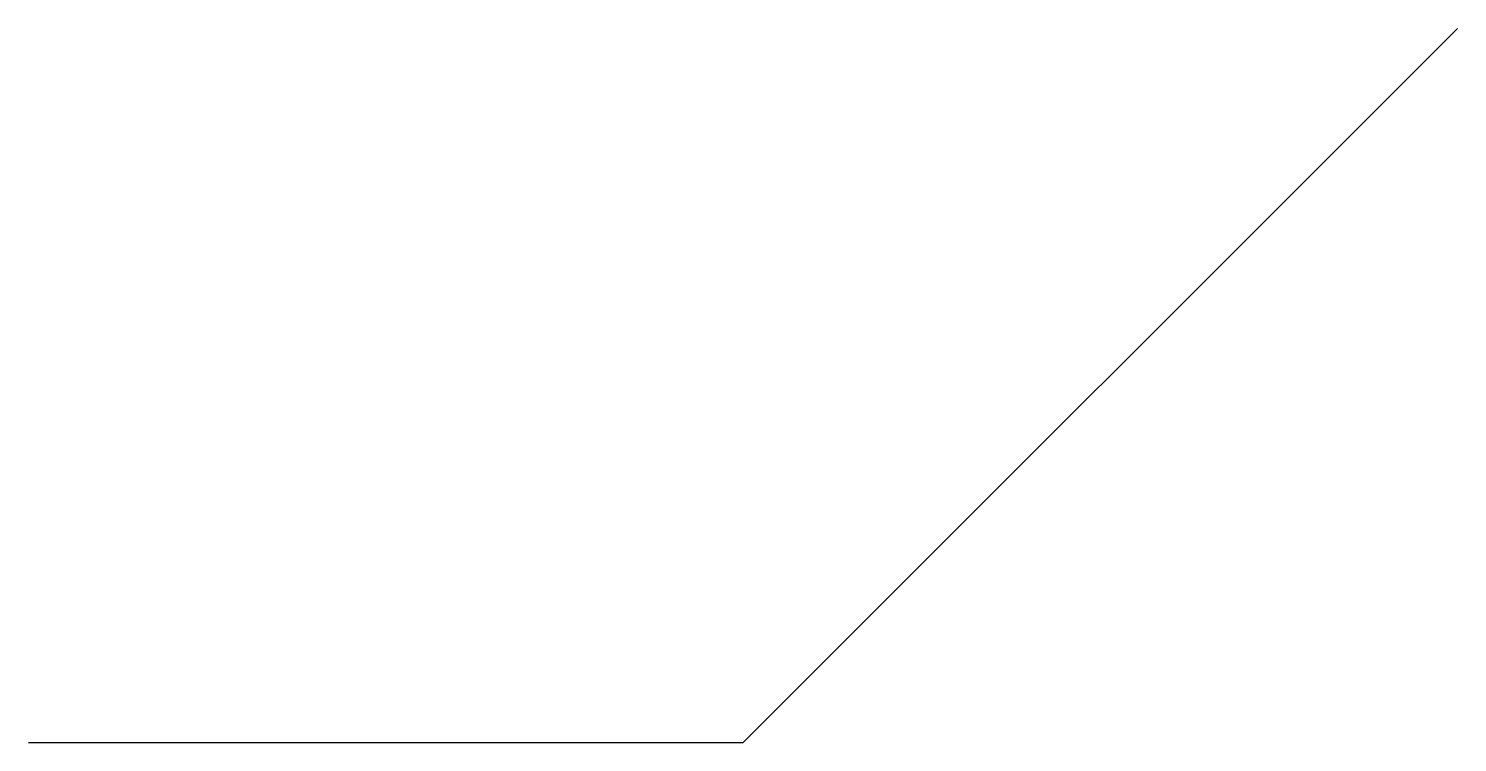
# Model space of a CAD drawing. Extents: x 0 to 100, y 0 to 50.
import ezdxf

# ---------------------------------------------------------------- set-up
doc = ezdxf.new("R2010")
doc.units = 0
doc.header["$MEASUREMENT"] = 0
doc.layers.get('0').update_dxf_attribs({"linetype": 'CONTINUOUS'})

msp = doc.modelspace()

# ---------------------------------------------------------------- linework, layer by layer
msp.add_lwpolyline([(0, 0), (50, 0), (100, 50)])

doc.saveas('drawing.dxf')
